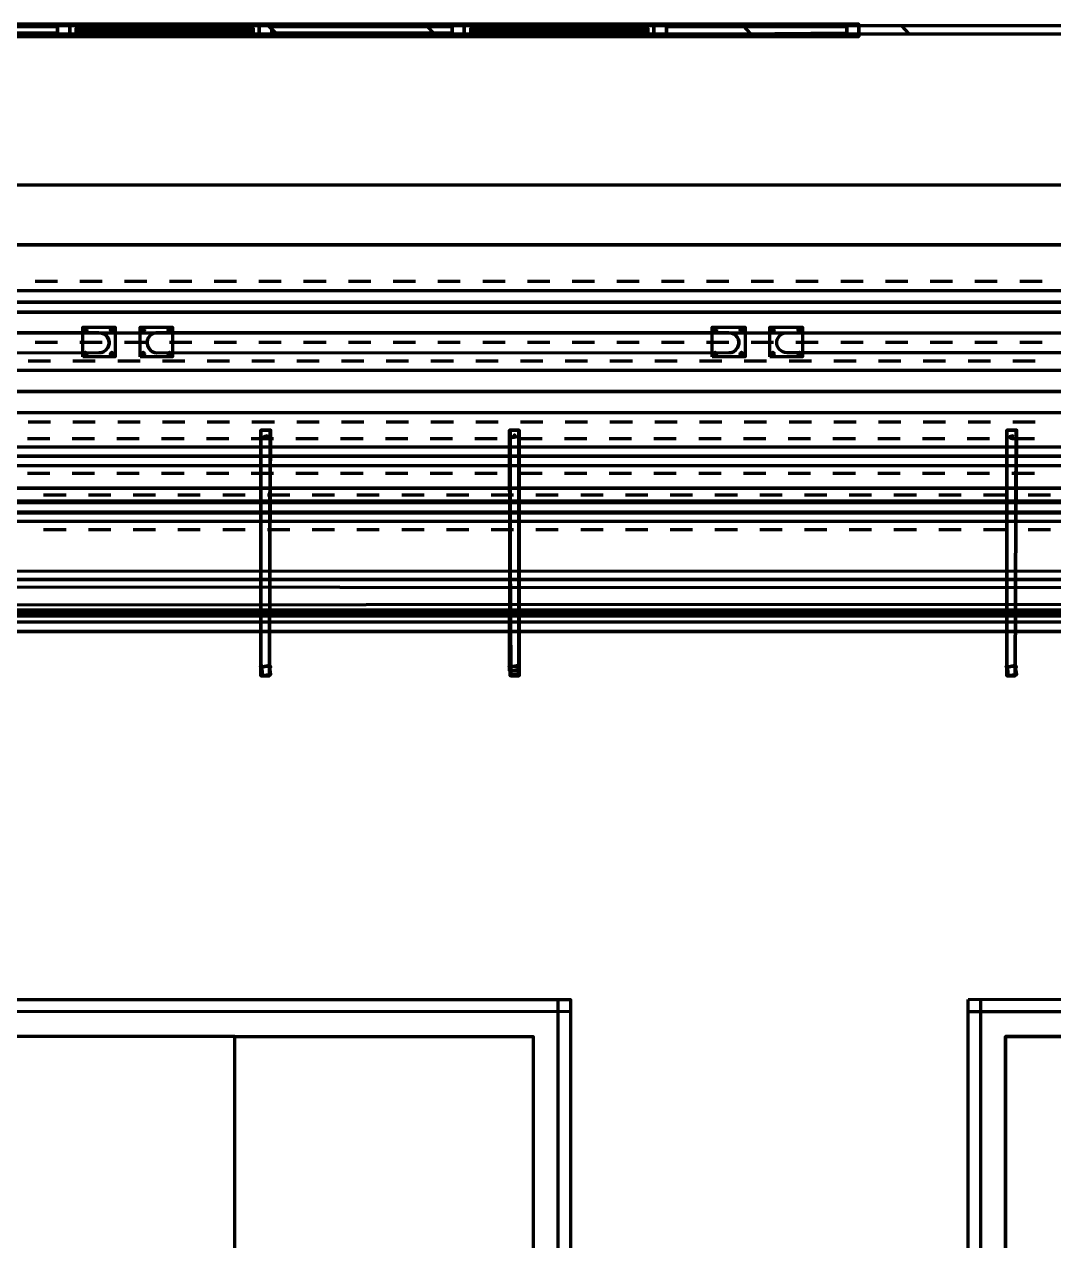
# Model space of a CAD drawing. Extents: x 0 to 1153, y 0 to 816.
# Drawn here: x 741 to 767.77, y 607.2 to 638.83 of the extents above; entities that cross this region are included whole.
import ezdxf

# ---------------------------------------------------------------- set-up
doc = ezdxf.new("R2010")
doc.units = 0
doc.header["$MEASUREMENT"] = 0
for name, color, linetype in [('Arch', 7, 'Continuous'), ('Electrical', 7, 'Continuous'), ('Hatch', 7, 'Continuous'), ('PIPE', 7, 'Continuous')]:
    doc.layers.add(name, color=color, linetype=linetype)

msp = doc.modelspace()

# ---------------------------------------------------------------- linework, layer by layer
at = {"layer": 'Arch', "color": 11, "linetype": 'Continuous', "lineweight": 211}
for p, q in [((743.437, 638.588), (743.246, 638.789)), ((747.554, 638.588), (747.353, 638.789)), ((751.671, 638.588), (751.47, 638.789)), ((755.788, 638.588), (755.587, 638.789)), ((759.894, 638.588), (759.703, 638.789)), ((764.011, 638.588), (763.82, 638.789)), ((917.988, 634.651), (110.871, 634.651)), ((754.877, 613.473), (754.877, 524.055)), ((765.873, 613.473), (765.873, 524.055)), ((765.545, 613.156), (798.534, 613.156))]:
    msp.add_line(p, q, dxfattribs=at)
for points in [[(870.49, 638.588), (870.49, 383.254), (870.68, 383.254), (870.68, 638.789), (870.49, 638.789), (916.982, 638.789), (870.49, 638.789), (870.49, 584.528), (916.982, 584.528), (870.49, 584.528), (870.49, 638.789), (681.905, 638.789), (681.905, 638.588)], [(736.843, 638.831), (762.709, 638.831), (736.843, 638.831), (736.843, 638.514), (762.709, 638.514), (762.709, 638.789), (736.843, 638.789), (736.843, 638.588), (762.709, 638.588), (762.709, 638.831), (762.709, 638.514), (736.843, 638.514)], [(737.171, 638.831), (737.171, 638.514), (762.392, 638.514), (762.392, 638.831)], [(747.437, 638.831), (747.109, 638.831), (747.109, 638.831), (747.109, 638.514), (747.437, 638.514), (747.437, 638.514), (747.437, 638.831), (747.437, 638.831), (747.437, 638.514), (747.109, 638.514), (747.109, 638.799), (742.177, 638.799), (742.177, 638.545), (742.177, 638.799), (747.109, 638.799), (747.109, 638.545), (742.177, 638.514), (742.177, 638.831), (742.177, 638.831), (741.86, 638.831), (741.86, 638.831), (741.86, 638.514), (742.177, 638.514), (742.177, 638.831), (741.86, 638.831), (741.86, 638.514), (742.177, 638.545), (747.109, 638.545), (747.109, 638.831), (747.437, 638.831), (747.437, 638.556), (747.437, 638.778), (752.126, 638.778), (752.126, 638.831), (752.126, 638.556), (752.126, 638.778), (752.126, 638.831), (752.126, 638.556), (747.437, 638.556), (747.437, 638.778), (747.437, 638.831), (747.437, 638.556), (752.126, 638.556), (752.126, 638.778), (747.437, 638.778), (747.437, 638.831), (747.437, 638.556), (747.437, 638.778), (752.126, 638.778), (752.126, 638.831), (752.126, 638.556), (752.126, 638.778), (752.126, 638.831), (752.126, 638.556), (747.437, 638.556), (747.437, 638.778), (747.437, 638.831), (747.437, 638.556), (752.126, 638.556), (752.126, 638.778), (747.437, 638.778), (747.437, 638.831), (747.437, 638.556), (747.437, 638.778), (752.126, 638.778), (752.126, 638.831), (752.126, 638.556), (752.126, 638.778), (752.126, 638.831), (752.126, 638.556), (747.437, 638.556), (747.437, 638.778), (747.437, 638.831), (747.437, 638.556), (752.126, 638.556), (752.126, 638.778), (747.437, 638.778), (747.437, 638.831), (747.437, 638.556), (747.437, 638.778), (752.126, 638.778), (752.126, 638.831), (752.126, 638.556), (752.126, 638.778), (752.126, 638.831), (752.126, 638.556), (747.437, 638.556), (747.437, 638.778), (747.437, 638.831), (747.437, 638.556), (752.126, 638.556), (752.126, 638.778), (747.437, 638.778), (747.437, 638.831), (747.437, 638.556), (747.437, 638.778), (752.126, 638.778), (752.126, 638.831), (752.126, 638.556), (752.126, 638.778), (752.126, 638.831), (752.126, 638.556), (747.437, 638.556), (747.437, 638.778), (747.437, 638.831), (747.437, 638.556), (752.126, 638.556), (752.126, 638.778), (747.437, 638.778), (747.437, 638.831), (747.437, 638.556), (747.437, 638.778), (752.126, 638.778), (752.126, 638.831), (752.126, 638.556), (752.126, 638.778), (752.126, 638.831), (752.126, 638.556), (747.437, 638.556), (747.437, 638.778), (747.437, 638.831), (747.437, 638.556), (752.126, 638.556), (752.126, 638.778), (747.437, 638.778), (747.437, 638.831), (747.437, 638.556), (747.437, 638.778), (752.126, 638.778), (752.126, 638.831), (752.126, 638.556), (752.126, 638.778), (752.126, 638.831), (752.126, 638.556), (747.437, 638.556), (747.437, 638.778), (747.437, 638.831), (747.437, 638.556), (752.126, 638.556), (752.126, 638.778), (747.437, 638.778), (747.437, 638.831), (747.437, 638.556), (747.437, 638.778), (752.126, 638.778), (752.126, 638.831), (752.126, 638.556), (752.126, 638.778), (752.126, 638.831), (752.126, 638.556), (747.437, 638.556), (747.437, 638.778), (747.437, 638.831), (747.437, 638.556), (752.126, 638.556), (752.126, 638.778), (747.437, 638.778), (747.437, 638.831), (747.437, 638.556), (747.437, 638.778), (752.126, 638.778), (752.126, 638.831), (752.126, 638.556), (752.126, 638.778), (752.126, 638.831), (752.126, 638.556), (747.437, 638.556), (747.437, 638.778), (747.437, 638.831), (747.437, 638.556), (752.126, 638.556), (752.126, 638.778), (747.437, 638.778), (747.437, 638.831), (747.437, 638.556), (747.437, 638.778), (752.126, 638.778), (752.126, 638.831), (752.126, 638.556), (752.126, 638.778), (752.126, 638.831), (752.126, 638.556), (747.437, 638.556), (747.437, 638.778), (747.437, 638.831), (747.437, 638.556), (752.126, 638.556), (752.126, 638.778), (747.437, 638.778), (747.437, 638.831), (747.437, 638.556), (747.437, 638.778), (752.126, 638.778), (752.126, 638.831), (752.126, 638.556), (752.126, 638.778), (752.126, 638.831), (752.126, 638.556), (747.437, 638.556), (747.437, 638.778), (747.437, 638.831), (747.437, 638.556), (752.126, 638.556), (752.126, 638.778), (747.437, 638.778), (747.437, 638.831), (747.437, 638.556), (747.437, 638.778), (752.126, 638.778), (752.126, 638.831), (752.126, 638.556), (752.126, 638.778), (752.126, 638.831), (752.126, 638.556), (747.437, 638.556), (747.437, 638.778), (747.437, 638.831), (747.437, 638.556), (752.126, 638.556), (752.126, 638.778), (747.437, 638.778), (747.437, 638.831), (747.437, 638.556), (747.437, 638.778), (752.126, 638.778), (752.126, 638.831), (752.126, 638.556), (752.126, 638.778), (752.126, 638.831), (752.126, 638.556), (747.437, 638.556), (747.437, 638.778), (747.437, 638.831), (747.437, 638.556), (752.126, 638.556), (752.126, 638.778), (747.437, 638.778), (747.437, 638.831), (747.437, 638.556), (747.437, 638.778), (752.126, 638.778), (752.126, 638.831), (752.126, 638.556), (752.126, 638.778), (752.126, 638.831), (752.126, 638.556), (747.437, 638.556), (747.437, 638.778), (747.437, 638.831), (747.437, 638.556), (752.126, 638.556), (752.126, 638.778), (747.437, 638.778), (747.437, 638.831), (747.437, 638.556), (747.437, 638.778), (752.126, 638.778), (752.126, 638.831), (752.126, 638.556), (752.126, 638.778), (752.126, 638.831), (752.126, 638.556), (747.437, 638.556), (747.437, 638.778), (747.437, 638.831), (747.437, 638.556), (752.126, 638.556), (752.126, 638.778), (747.437, 638.778), (747.437, 638.831), (747.437, 638.556), (747.437, 638.778), (752.126, 638.778), (752.126, 638.831), (752.126, 638.556), (752.126, 638.778), (752.126, 638.831), (752.126, 638.556), (747.437, 638.556), (747.437, 638.778), (747.437, 638.831), (747.437, 638.556), (752.126, 638.556), (752.126, 638.778), (747.437, 638.778), (747.437, 638.831), (747.437, 638.556), (747.437, 638.778), (752.126, 638.778), (752.126, 638.831), (752.126, 638.556), (752.126, 638.778), (752.126, 638.831), (752.126, 638.556), (747.437, 638.556), (747.437, 638.778), (747.437, 638.831), (747.437, 638.556), (752.126, 638.598), (747.437, 638.598), (752.126, 638.598), (747.437, 638.598), (752.126, 638.598), (747.437, 638.598), (752.126, 638.598), (747.437, 638.598), (752.126, 638.598), (747.437, 638.598), (752.126, 638.598), (747.437, 638.598), (752.126, 638.598), (747.437, 638.598), (752.126, 638.598), (747.437, 638.598), (752.126, 638.598), (747.437, 638.598), (752.126, 638.598), (747.437, 638.598), (752.126, 638.598), (747.437, 638.598), (752.126, 638.598), (747.437, 638.598), (752.126, 638.598), (747.437, 638.598), (752.126, 638.598), (747.437, 638.598), (752.126, 638.598), (747.437, 638.598), (752.126, 638.598), (747.437, 638.598), (752.126, 638.598), (747.437, 638.598), (752.126, 638.556), (752.126, 638.778), (747.437, 638.778), (747.437, 638.831), (752.126, 638.831), (747.437, 638.831), (752.126, 638.831), (747.437, 638.831), (752.126, 638.831), (747.437, 638.831), (752.126, 638.831), (747.437, 638.831), (752.126, 638.831), (747.437, 638.831), (752.126, 638.831), (747.437, 638.831), (752.126, 638.831), (747.437, 638.831), (752.126, 638.831), (747.437, 638.831), (752.126, 638.831), (747.437, 638.831), (752.126, 638.831), (747.437, 638.831), (752.126, 638.831), (747.437, 638.831), (752.126, 638.831), (747.437, 638.831), (752.126, 638.831), (747.437, 638.831), (752.126, 638.831), (747.437, 638.831), (752.126, 638.831), (747.437, 638.831), (752.126, 638.831), (747.437, 638.831), (752.126, 638.831)], [(746.95, 638.715), (742.347, 638.715), (742.347, 638.63), (746.95, 638.63), (746.95, 638.715), (742.347, 638.715), (742.347, 638.63), (746.95, 638.63), (746.95, 638.63), (746.95, 638.715), (746.95, 638.715), (746.95, 638.63), (742.347, 638.63), (742.347, 638.715), (746.95, 638.715), (746.95, 638.63), (742.347, 638.63), (742.347, 638.715)], [(746.855, 638.799), (742.442, 638.799), (742.442, 638.715), (746.855, 638.715), (746.855, 638.799), (746.855, 638.715), (742.442, 638.715), (742.442, 638.799)], [(752.443, 638.545), (757.375, 638.545), (757.375, 638.799), (757.375, 638.545), (752.443, 638.545), (752.443, 638.799), (757.375, 638.799), (752.443, 638.831), (752.126, 638.831), (752.126, 638.831), (752.126, 638.514), (752.443, 638.514), (752.443, 638.831), (752.443, 638.831), (752.443, 638.514), (752.126, 638.514), (752.126, 638.831), (752.443, 638.799)], [(757.216, 638.715), (752.613, 638.715), (757.216, 638.715), (757.216, 638.63), (752.613, 638.63), (752.613, 638.715), (752.613, 638.63), (757.216, 638.63), (757.216, 638.715), (757.216, 638.715), (752.613, 638.715), (757.216, 638.715), (757.216, 638.63), (752.613, 638.63), (752.613, 638.63), (752.613, 638.715), (752.613, 638.63), (757.216, 638.63)], [(757.121, 638.799), (752.708, 638.799), (757.121, 638.799), (757.121, 638.715), (752.708, 638.715), (752.708, 638.799), (752.708, 638.715), (757.121, 638.715)], [(742.442, 638.545), (746.855, 638.545), (742.442, 638.545), (742.442, 638.63), (746.855, 638.63), (746.855, 638.545), (746.855, 638.63), (742.442, 638.63)], [(757.121, 638.63), (752.708, 638.63), (757.121, 638.63), (757.121, 638.545), (752.708, 638.545), (752.708, 638.63), (752.708, 638.545), (757.121, 638.545)], [(915.596, 631.603), (915.829, 631.603), (915.829, 633.095), (915.596, 633.095), (915.596, 631.603), (915.596, 633.095), (681.905, 633.095), (681.905, 631.603), (681.905, 633.095), (915.829, 633.095), (915.829, 631.603), (681.905, 631.603)], [(742.516, 630.185), (742.516, 630.957), (743.363, 630.957), (743.363, 630.185)], [(744.008, 630.185), (744.008, 630.957), (744.855, 630.957), (744.855, 630.185)], [(758.888, 630.185), (758.888, 630.957), (759.746, 630.957), (759.746, 630.185)], [(760.391, 630.185), (760.391, 630.957), (761.238, 630.957), (761.238, 630.185)], [(699.008, 613.473), (755.205, 613.473), (755.205, 523.737), (699.008, 523.737)], [(765.545, 613.473), (798.534, 613.484), (798.534, 523.737), (765.545, 523.737)], [(774.277, 604.753), (766.519, 604.753), (766.519, 612.51), (774.277, 612.51), (774.277, 604.753), (774.277, 612.51), (766.519, 612.51), (766.519, 604.753)]]:
    msp.add_lwpolyline(points, close=True, dxfattribs=at)
for points in [[(737.171, 638.778), (741.86, 638.778), (741.86, 638.831), (741.86, 638.556), (741.86, 638.778), (741.86, 638.831), (741.86, 638.556), (741.86, 638.778), (737.171, 638.778)], [(737.171, 638.778), (741.86, 638.778), (741.86, 638.831), (741.86, 638.556), (741.86, 638.778), (741.86, 638.831), (741.86, 638.556), (741.86, 638.778), (737.171, 638.778)], [(737.171, 638.778), (741.86, 638.778), (741.86, 638.831), (741.86, 638.556), (741.86, 638.778), (741.86, 638.831), (741.86, 638.556), (741.86, 638.778), (737.171, 638.778)], [(737.171, 638.778), (741.86, 638.778), (741.86, 638.831), (741.86, 638.556), (741.86, 638.778), (741.86, 638.831), (741.86, 638.556), (741.86, 638.778), (737.171, 638.778)], [(737.171, 638.778), (741.86, 638.778), (741.86, 638.831), (741.86, 638.556), (741.86, 638.778), (741.86, 638.831), (741.86, 638.556), (741.86, 638.778), (737.171, 638.778)], [(737.171, 638.778), (741.86, 638.778), (741.86, 638.831), (741.86, 638.556), (741.86, 638.778), (741.86, 638.831), (741.86, 638.556), (741.86, 638.778), (737.171, 638.778)], [(737.171, 638.778), (741.86, 638.778), (741.86, 638.831), (741.86, 638.556), (741.86, 638.778), (741.86, 638.831), (741.86, 638.556), (741.86, 638.778), (737.171, 638.778)], [(737.171, 638.778), (741.86, 638.778), (741.86, 638.831), (741.86, 638.556), (741.86, 638.778), (741.86, 638.831), (741.86, 638.556), (741.86, 638.778), (737.171, 638.778)], [(737.171, 638.778), (741.86, 638.778), (741.86, 638.831), (741.86, 638.556), (741.86, 638.778), (741.86, 638.831), (741.86, 638.556), (741.86, 638.778), (737.171, 638.778)], [(737.171, 638.778), (741.86, 638.778), (741.86, 638.831), (741.86, 638.556), (741.86, 638.778), (741.86, 638.831), (741.86, 638.556), (741.86, 638.778), (737.171, 638.778)], [(737.171, 638.778), (741.86, 638.778), (741.86, 638.831), (741.86, 638.556), (741.86, 638.778), (741.86, 638.831), (741.86, 638.556), (741.86, 638.778), (737.171, 638.778)], [(737.171, 638.778), (741.86, 638.778), (741.86, 638.831), (741.86, 638.556), (741.86, 638.778), (741.86, 638.831), (741.86, 638.556), (741.86, 638.778), (737.171, 638.778)], [(737.171, 638.778), (741.86, 638.778), (741.86, 638.831), (741.86, 638.556), (741.86, 638.778), (741.86, 638.831), (741.86, 638.556), (741.86, 638.778), (737.171, 638.778)], [(737.171, 638.778), (741.86, 638.778), (741.86, 638.831), (741.86, 638.556), (741.86, 638.778), (741.86, 638.831), (741.86, 638.556), (741.86, 638.778), (737.171, 638.778)], [(737.171, 638.778), (741.86, 638.778), (741.86, 638.831), (741.86, 638.556), (741.86, 638.778), (741.86, 638.831), (741.86, 638.556), (741.86, 638.778), (737.171, 638.778)], [(737.171, 638.778), (741.86, 638.778), (741.86, 638.831), (741.86, 638.556), (741.86, 638.778), (741.86, 638.831), (741.86, 638.556), (741.86, 638.778), (737.171, 638.778)], [(737.171, 638.778), (741.86, 638.778), (741.86, 638.831), (741.86, 638.556), (741.86, 638.778), (741.86, 638.831), (741.86, 638.556), (741.86, 638.778), (737.171, 638.778)], [(737.171, 638.831), (741.86, 638.831), (737.171, 638.831), (741.86, 638.831), (737.171, 638.831), (741.86, 638.831), (737.171, 638.831), (741.86, 638.831), (737.171, 638.831), (741.86, 638.831), (737.171, 638.831), (741.86, 638.831), (737.171, 638.831), (741.86, 638.831), (737.171, 638.831), (741.86, 638.831), (737.171, 638.831), (741.86, 638.831), (737.171, 638.831), (741.86, 638.831), (737.171, 638.831), (741.86, 638.831), (737.171, 638.831), (741.86, 638.831), (737.171, 638.831), (741.86, 638.831), (737.171, 638.831), (741.86, 638.831), (737.171, 638.831), (741.86, 638.831), (737.171, 638.831), (741.86, 638.831), (737.171, 638.831), (741.86, 638.831), (737.171, 638.831)], [(737.171, 638.556), (741.86, 638.598), (737.171, 638.556), (741.86, 638.598), (737.171, 638.556), (741.86, 638.598), (737.171, 638.556), (741.86, 638.598), (737.171, 638.556), (741.86, 638.598), (737.171, 638.556), (741.86, 638.598), (737.171, 638.556), (741.86, 638.598), (737.171, 638.556), (741.86, 638.598), (737.171, 638.556), (741.86, 638.598), (737.171, 638.556), (741.86, 638.598), (737.171, 638.556), (741.86, 638.598), (737.171, 638.556), (741.86, 638.598), (737.171, 638.556), (741.86, 638.598), (737.171, 638.556), (741.86, 638.598), (737.171, 638.556), (741.86, 638.598), (737.171, 638.556), (741.86, 638.598), (737.171, 638.556), (741.86, 638.598), (737.171, 638.556), (741.86, 638.598), (737.171, 638.556), (741.86, 638.598), (737.171, 638.556), (741.86, 638.598), (737.171, 638.556), (741.86, 638.598), (737.171, 638.556), (741.86, 638.598), (737.171, 638.556), (741.86, 638.598), (737.171, 638.556), (741.86, 638.598), (737.171, 638.556), (741.86, 638.598), (737.171, 638.556), (741.86, 638.598), (737.171, 638.556), (741.86, 638.598), (737.171, 638.556), (741.86, 638.598), (737.171, 638.556), (741.86, 638.598), (737.171, 638.556), (741.86, 638.598), (737.171, 638.556), (741.86, 638.598), (737.171, 638.556), (741.86, 638.598), (737.171, 638.556), (741.86, 638.598), (737.171, 638.598), (741.86, 638.556), (737.171, 638.514), (762.392, 638.556), (762.392, 638.831), (762.392, 638.778), (757.703, 638.778), (757.703, 638.831), (757.703, 638.556), (757.703, 638.778), (757.703, 638.831), (757.703, 638.556), (757.703, 638.778), (762.392, 638.778), (762.392, 638.556), (762.392, 638.831), (762.392, 638.778), (762.392, 638.556), (762.392, 638.831), (762.392, 638.778), (757.703, 638.778), (757.703, 638.831), (757.703, 638.556), (757.703, 638.778), (757.703, 638.831), (757.703, 638.556), (757.703, 638.778), (762.392, 638.778), (762.392, 638.556), (762.392, 638.831), (762.392, 638.778), (762.392, 638.556), (762.392, 638.831), (762.392, 638.778), (757.703, 638.778), (757.703, 638.831), (757.703, 638.556), (757.703, 638.778), (757.703, 638.831), (757.703, 638.556), (757.703, 638.778), (762.392, 638.778), (762.392, 638.556), (762.392, 638.831), (762.392, 638.778), (762.392, 638.556), (762.392, 638.831), (762.392, 638.778), (757.703, 638.778), (757.703, 638.831), (757.703, 638.556), (757.703, 638.778), (757.703, 638.831), (757.703, 638.556), (757.703, 638.778), (762.392, 638.778), (762.392, 638.556), (762.392, 638.831), (762.392, 638.778), (762.392, 638.556), (762.392, 638.831), (762.392, 638.778), (757.703, 638.778), (757.703, 638.831), (757.703, 638.556), (757.703, 638.778), (757.703, 638.831), (757.703, 638.556), (757.703, 638.778), (762.392, 638.778), (762.392, 638.556), (762.392, 638.831), (762.392, 638.778), (762.392, 638.556), (762.392, 638.831), (762.392, 638.778), (757.703, 638.778), (757.703, 638.831), (757.703, 638.556), (757.703, 638.778), (757.703, 638.831), (757.703, 638.556), (757.703, 638.778), (762.392, 638.778), (762.392, 638.556), (762.392, 638.831), (762.392, 638.778), (762.392, 638.556), (762.392, 638.831), (762.392, 638.778), (757.703, 638.778), (757.703, 638.831), (757.703, 638.556), (757.703, 638.778), (757.703, 638.831), (757.703, 638.556), (757.703, 638.778), (762.392, 638.778), (762.392, 638.556), (762.392, 638.831), (762.392, 638.778), (762.392, 638.556), (762.392, 638.831), (762.392, 638.778), (757.703, 638.778), (757.703, 638.831), (757.703, 638.556), (757.703, 638.778), (757.703, 638.831), (757.703, 638.556), (757.703, 638.778), (762.392, 638.778), (762.392, 638.556), (762.392, 638.831), (762.392, 638.778), (762.392, 638.556), (762.392, 638.831), (762.392, 638.778), (757.703, 638.778), (757.703, 638.831), (757.703, 638.556), (757.703, 638.778), (757.703, 638.831), (757.703, 638.556), (757.703, 638.778), (762.392, 638.778), (762.392, 638.556), (762.392, 638.831), (762.392, 638.778), (762.392, 638.556), (762.392, 638.831), (762.392, 638.778), (757.703, 638.778), (757.703, 638.831), (757.703, 638.556), (757.703, 638.778), (757.703, 638.831), (757.703, 638.556), (757.703, 638.778), (762.392, 638.778), (762.392, 638.556), (762.392, 638.831), (762.392, 638.778), (762.392, 638.556), (762.392, 638.831), (762.392, 638.778), (757.703, 638.778), (757.703, 638.831), (757.703, 638.556), (757.703, 638.778), (757.703, 638.831), (757.703, 638.556), (757.703, 638.778), (762.392, 638.778), (762.392, 638.556), (762.392, 638.831), (762.392, 638.778), (762.392, 638.556), (762.392, 638.831), (762.392, 638.778), (757.703, 638.778), (757.703, 638.831), (757.703, 638.556), (757.703, 638.778), (757.703, 638.831), (757.703, 638.556), (757.703, 638.778), (762.392, 638.778), (762.392, 638.556), (762.392, 638.831), (762.392, 638.778), (762.392, 638.556), (762.392, 638.831), (762.392, 638.778), (757.703, 638.778), (757.703, 638.831), (757.703, 638.556), (757.703, 638.778), (757.703, 638.831), (757.703, 638.556), (757.703, 638.778), (762.392, 638.778), (762.392, 638.556), (762.392, 638.831), (762.392, 638.778), (762.392, 638.556), (762.392, 638.831), (762.392, 638.778), (757.703, 638.778), (757.703, 638.831), (757.703, 638.556), (757.703, 638.778), (757.703, 638.831), (757.703, 638.556), (757.703, 638.778), (762.392, 638.778), (762.392, 638.556), (762.392, 638.831), (762.392, 638.778), (762.392, 638.556), (762.392, 638.831), (762.392, 638.778), (757.703, 638.778), (757.703, 638.831), (757.703, 638.556), (757.703, 638.778), (757.703, 638.831), (757.703, 638.556), (757.703, 638.778), (762.392, 638.778), (762.392, 638.556), (762.392, 638.831), (762.392, 638.778), (762.392, 638.556), (762.392, 638.831), (762.392, 638.778), (757.703, 638.778), (757.703, 638.831), (757.703, 638.556), (757.703, 638.778), (757.703, 638.831), (757.703, 638.556), (757.703, 638.778), (762.392, 638.778), (762.392, 638.556), (762.392, 638.831), (762.392, 638.778), (762.392, 638.556), (762.392, 638.831), (762.392, 638.778), (762.392, 638.556), (762.392, 638.831), (762.392, 638.556), (762.392, 638.778), (757.703, 638.778), (757.703, 638.831), (757.703, 638.556), (762.392, 638.598), (757.703, 638.556), (762.392, 638.598), (757.703, 638.556), (762.392, 638.598), (757.703, 638.556), (762.392, 638.598), (757.703, 638.556), (762.392, 638.598), (757.703, 638.556), (762.392, 638.598), (757.703, 638.556), (762.392, 638.598), (757.703, 638.556), (762.392, 638.598), (757.703, 638.556), (762.392, 638.598), (757.703, 638.556), (762.392, 638.598), (757.703, 638.556), (762.392, 638.598), (757.703, 638.556), (762.392, 638.598), (757.703, 638.556), (762.392, 638.598), (757.703, 638.556), (762.392, 638.598), (757.703, 638.556), (762.392, 638.598), (757.703, 638.556), (762.392, 638.598), (757.703, 638.556), (762.392, 638.598), (757.703, 638.556), (762.392, 638.598), (757.703, 638.556), (762.392, 638.598), (757.703, 638.556), (762.392, 638.598), (757.703, 638.556), (762.392, 638.598), (757.703, 638.556), (762.392, 638.598), (757.703, 638.556), (762.392, 638.598), (757.703, 638.556), (762.392, 638.598), (757.703, 638.556), (762.392, 638.598), (757.703, 638.556), (762.392, 638.598), (757.703, 638.556), (762.392, 638.598), (757.703, 638.556), (762.392, 638.598), (757.703, 638.556), (762.392, 638.598), (757.703, 638.556), (762.392, 638.598), (757.703, 638.556), (762.392, 638.598), (757.703, 638.556), (762.392, 638.598), (757.703, 638.556), (762.392, 638.598), (757.703, 638.556), (762.392, 638.598), (757.703, 638.556), (757.703, 638.778), (757.703, 638.831), (762.392, 638.831), (757.703, 638.831), (762.392, 638.831), (757.703, 638.831), (762.392, 638.831), (757.703, 638.831), (762.392, 638.831), (757.703, 638.831), (762.392, 638.831), (757.703, 638.831), (762.392, 638.831), (757.703, 638.831), (762.392, 638.831), (757.703, 638.831), (762.392, 638.831), (757.703, 638.831), (762.392, 638.831), (757.703, 638.831), (762.392, 638.831), (757.703, 638.831), (762.392, 638.831), (757.703, 638.831), (762.392, 638.831), (757.703, 638.831), (762.392, 638.831), (757.703, 638.831), (762.392, 638.831), (757.703, 638.831), (762.392, 638.831), (757.703, 638.831), (762.392, 638.831), (757.703, 638.831), (762.392, 638.831), (757.703, 638.831), (757.375, 638.831), (757.375, 638.831), (757.375, 638.514), (757.703, 638.514), (757.703, 638.514), (757.703, 638.831), (757.703, 638.831), (757.703, 638.514), (757.375, 638.514), (757.375, 638.831), (757.703, 638.831), (757.703, 638.556), (757.703, 638.778), (762.392, 638.778), (762.392, 638.831), (737.171, 638.831)], [(742.936, 630.809), (743.006, 630.802), (743.057, 630.783), (743.115, 630.746), (743.16, 630.694), (743.191, 630.631), (743.203, 630.577), (743.203, 630.522), (743.167, 630.418), (743.167, 630.418), (743.167, 630.418), (743.203, 630.522), (743.203, 630.577), (743.191, 630.631), (743.16, 630.694), (743.115, 630.746), (743.057, 630.783), (743.006, 630.802), (742.936, 630.809), (728.045, 630.808)], [(775.727, 630.29), (760.839, 630.291), (760.783, 630.295), (760.73, 630.311), (760.682, 630.337), (760.641, 630.373), (760.607, 630.418), (760.584, 630.469), (760.573, 630.522), (760.573, 630.577), (760.584, 630.631), (760.607, 630.682), (760.641, 630.726), (760.682, 630.762), (760.73, 630.789), (760.783, 630.805), (775.758, 630.805)], [(755.205, 613.156), (699.336, 613.145), (699.336, 523.737)], [(746.474, 604.753), (746.474, 612.51), (738.706, 612.51), (738.706, 604.753)], [(746.474, 604.753), (746.474, 612.51), (754.232, 612.51), (754.232, 604.753)]]:
    msp.add_lwpolyline(points, dxfattribs=at)
for points in [[(759.319, 630.809), (759.389, 630.802), (759.44, 630.783), (759.498, 630.746), (759.543, 630.694), (759.574, 630.631), (759.586, 630.577), (759.586, 630.522), (759.55, 630.418), (759.55, 630.418), (759.55, 630.418), (759.586, 630.522), (759.586, 630.577), (759.574, 630.631), (759.543, 630.694), (759.498, 630.746), (759.44, 630.783), (759.389, 630.802), (759.319, 630.809), (744.428, 630.808), (744.373, 630.798), (744.323, 630.777), (744.267, 630.736), (744.224, 630.682), (744.201, 630.631), (744.19, 630.577), (744.19, 630.522), (744.201, 630.469), (744.232, 630.406), (744.278, 630.354), (744.335, 630.316), (744.386, 630.298), (744.442, 630.29), (759.32, 630.292, 0.273494), (759.55, 630.418)], [(728.059, 630.29), (742.937, 630.292, 0.273594), (743.167, 630.418)]]:
    msp.add_lwpolyline(points, format="xyb", dxfattribs=at)
for centre, radius in [((742.585, 630.888), 0.0371), ((743.273, 630.888), 0.037), ((744.088, 630.888), 0.0371), ((744.776, 630.888), 0.037), ((758.968, 630.888), 0.037), ((759.656, 630.888), 0.037), ((760.471, 630.888), 0.037), ((761.159, 630.888), 0.037), ((742.585, 630.264), 0.0371), ((743.273, 630.264), 0.037), ((744.088, 630.264), 0.0371), ((744.776, 630.264), 0.037), ((758.968, 630.264), 0.037), ((759.656, 630.264), 0.037), ((760.471, 630.264), 0.037), ((761.159, 630.264), 0.037)]:
    msp.add_circle(centre, radius, dxfattribs=at)
msp.add_arc((744.448, 630.55), 0.259, 91.3037, 271.8213, dxfattribs=at)
for p in [(741.86, 638.831), (742.177, 638.831), (742.347, 638.715), (746.95, 638.715), (747.109, 638.831), (747.437, 638.831), (752.126, 638.831), (752.443, 638.831), (752.613, 638.715), (757.216, 638.715), (757.375, 638.831), (757.703, 638.831), (741.86, 638.514), (746.95, 638.63), (747.437, 638.514), (752.126, 638.514), (752.613, 638.63), (757.703, 638.514)]:
    msp.add_point(p, dxfattribs=at)
at = {"layer": 'Electrical', "color": 5, "linetype": 'Continuous', "lineweight": 211}
msp.add_line((725.572, 626.438), (823.32, 626.438), dxfattribs=at)
for points in [[(823.32, 626.131), (725.572, 626.131), (823.32, 626.121), (823.32, 626.766), (823.32, 626.131), (823.32, 626.766), (823.32, 626.121), (725.572, 626.121), (725.572, 626.766), (725.572, 626.131), (725.572, 626.766), (725.572, 626.121)], [(725.572, 626.766), (823.32, 626.766), (725.572, 626.766), (823.32, 626.766)]]:
    msp.add_lwpolyline(points, close=True, dxfattribs=at)
at = {"layer": 'Hatch', "color": 3, "linetype": 'Continuous', "lineweight": 211}
msp.add_line((753.639, 628.28), (753.65, 628.28), dxfattribs=at)
for points in [[(747.374, 621.887), (747.152, 621.887), (747.374, 621.887), (747.152, 621.887), (747.374, 621.887), (747.395, 628.28), (747.374, 621.887), (747.406, 628.28), (747.152, 628.28), (747.152, 621.887), (747.152, 628.28), (747.152, 621.887)], [(747.374, 628.28), (747.152, 628.28), (747.406, 628.28), (747.152, 628.28)], [(766.773, 621.887), (766.551, 621.887), (766.773, 621.887), (766.551, 621.887), (766.773, 621.887), (766.794, 628.28), (766.773, 621.887), (766.815, 628.28), (766.551, 628.28), (766.551, 621.887), (766.551, 628.28), (766.551, 621.887)], [(766.773, 628.28), (766.551, 628.28), (766.815, 628.28), (766.551, 628.28)], [(747.226, 628.105), (747.316, 628.127), (747.226, 628.105), (747.269, 628.057), (747.316, 628.127), (747.226, 628.105), (747.316, 628.127), (747.316, 628.127)], [(753.787, 628.105), (753.694, 628.09), (753.787, 628.105), (753.744, 628.152), (753.694, 628.09), (753.787, 628.105), (753.694, 628.09), (753.694, 628.09)], [(766.625, 628.105), (766.715, 628.127), (766.625, 628.105), (766.669, 628.057), (766.715, 628.127), (766.625, 628.105), (766.715, 628.127), (766.715, 628.127)], [(753.851, 621.924), (753.632, 621.914), (753.851, 621.924), (753.632, 621.914), (753.851, 621.924), (753.632, 621.914), (753.65, 622.131), (753.861, 622.109), (753.851, 621.924), (753.84, 622.152), (753.618, 622.109), (753.632, 621.914), (753.632, 621.914)], [(753.65, 622.014), (753.872, 622.014), (753.618, 622.014), (753.872, 622.014)]]:
    msp.add_lwpolyline(points, dxfattribs=at)
for points in [[(753.861, 628.28), (753.65, 628.28), (753.872, 628.28), (753.65, 628.28), (753.618, 628.28), (753.861, 628.28), (753.65, 628.28), (753.872, 628.28), (753.618, 628.28), (753.861, 628.28), (753.861, 622.014), (753.872, 628.28), (753.872, 622.014), (753.639, 622.014), (753.639, 628.28), (753.618, 622.014), (753.639, 628.28), (753.639, 621.887), (753.618, 628.28), (753.65, 621.887), (753.861, 621.887), (753.861, 628.28), (753.872, 621.887)], [(747.162, 622.115), (747.174, 622.13), (747.177, 622.131), (747.141, 622.115), (747.148, 622.137), (747.169, 622.151), (747.175, 622.152), (747.183, 621.908), (747.395, 621.919), (747.374, 622.131), (747.152, 622.109), (747.183, 621.887), (747.406, 621.919), (747.374, 622.152)], [(747.368, 622.131), (747.384, 622.12), (747.384, 622.116), (747.368, 622.152), (747.39, 622.145), (747.406, 622.115)], [(753.629, 622.115), (753.639, 622.13), (753.643, 622.131), (753.607, 622.115), (753.615, 622.137), (753.644, 622.152)], [(753.835, 622.131), (753.85, 622.119), (753.851, 622.116), (753.835, 622.152), (753.857, 622.145), (753.872, 622.115)], [(766.561, 622.115), (766.573, 622.13), (766.576, 622.131), (766.54, 622.115), (766.547, 622.137), (766.568, 622.151), (766.574, 622.152), (766.583, 621.908), (766.794, 621.919), (766.773, 622.131), (766.551, 622.109), (766.583, 621.887), (766.815, 621.919), (766.773, 622.152)], [(766.768, 622.131), (766.783, 622.12), (766.784, 622.116), (766.768, 622.152), (766.79, 622.145), (766.805, 622.115)]]:
    msp.add_lwpolyline(points, close=True, dxfattribs=at)
at = {"layer": 'Hatch', "color": 5, "linetype": 'Continuous', "lineweight": 211}
for points in [[(823.32, 623.528), (724.133, 623.528), (724.133, 623.041), (724.133, 623.517), (724.133, 623.041), (724.133, 623.528), (723.551, 623.517), (722.059, 623.517), (721.635, 623.528), (721.053, 623.517), (721.635, 623.528), (724.133, 623.528), (823.352, 623.528)], [(823.32, 623.517), (724.133, 623.517), (823.32, 623.528)], [(833.342, 623.284), (823.32, 623.284), (724.133, 623.284)], [(823.32, 623.041), (724.133, 623.041), (823.32, 623.041), (724.133, 623.041), (823.32, 623.041)]]:
    msp.add_lwpolyline(points, dxfattribs=at)
at = {"layer": 'PIPE', "color": 4, "linetype": 'Continuous', "lineweight": 211}
for p, q in [((741.86, 632.143), (741.278, 632.143)), ((743.024, 632.143), (742.442, 632.143)), ((744.188, 632.143), (743.606, 632.143)), ((745.352, 632.143), (744.77, 632.143)), ((746.517, 632.143), (745.934, 632.143)), ((747.681, 632.143), (747.099, 632.143)), ((748.845, 632.143), (748.263, 632.143)), ((750.009, 632.143), (749.427, 632.143)), ((751.173, 632.143), (750.591, 632.143)), ((752.337, 632.143), (751.755, 632.143)), ((753.502, 632.143), (752.92, 632.143)), ((754.666, 632.143), (754.084, 632.143)), ((755.83, 632.143), (755.248, 632.143)), ((756.994, 632.143), (756.412, 632.143)), ((758.158, 632.143), (757.576, 632.143)), ((759.322, 632.143), (758.74, 632.143)), ((760.487, 632.143), (759.905, 632.143)), ((761.651, 632.143), (761.069, 632.143)), ((762.815, 632.143), (762.233, 632.143)), ((763.979, 632.143), (763.397, 632.143)), ((765.143, 632.143), (764.561, 632.143)), ((766.307, 632.143), (765.725, 632.143)), ((767.472, 632.143), (766.889, 632.143)), ((741.278, 630.566), (741.86, 630.566)), ((742.442, 630.566), (743.024, 630.566)), ((743.606, 630.566), (744.188, 630.566)), ((744.77, 630.566), (745.352, 630.566)), ((745.934, 630.566), (746.517, 630.566)), ((747.099, 630.566), (747.681, 630.566)), ((748.263, 630.566), (748.845, 630.566)), ((749.427, 630.566), (750.009, 630.566)), ((750.591, 630.566), (751.173, 630.566)), ((751.755, 630.566), (752.337, 630.566)), ((752.92, 630.566), (753.502, 630.566)), ((754.084, 630.566), (754.666, 630.566)), ((755.248, 630.566), (755.83, 630.566)), ((756.412, 630.566), (756.994, 630.566)), ((757.576, 630.566), (758.158, 630.566)), ((758.74, 630.566), (759.322, 630.566)), ((759.905, 630.566), (760.487, 630.566)), ((761.069, 630.566), (761.651, 630.566)), ((762.233, 630.566), (762.815, 630.566)), ((763.397, 630.566), (763.979, 630.566)), ((764.561, 630.566), (765.143, 630.566)), ((765.725, 630.566), (766.307, 630.566)), ((766.889, 630.566), (767.472, 630.566))]:
    msp.add_line(p, q, dxfattribs=at)
at = {"layer": 'PIPE', "color": 220, "linetype": 'Continuous', "lineweight": 211}
for p, q in [((741.68, 630.068), (741.098, 630.068)), ((742.844, 630.068), (742.262, 630.068)), ((744.008, 630.068), (743.426, 630.068)), ((745.173, 630.068), (744.59, 630.068)), ((746.337, 630.068), (745.755, 630.068)), ((747.501, 630.068), (746.919, 630.068)), ((748.665, 630.068), (748.083, 630.068)), ((749.829, 630.068), (749.247, 630.068)), ((750.993, 630.068), (750.411, 630.068)), ((752.157, 630.068), (751.575, 630.068)), ((753.322, 630.068), (752.74, 630.068)), ((754.486, 630.068), (753.904, 630.068)), ((755.65, 630.068), (755.068, 630.068)), ((756.814, 630.068), (756.232, 630.068)), ((757.978, 630.068), (757.396, 630.068)), ((759.142, 630.068), (758.56, 630.068)), ((760.307, 630.068), (759.725, 630.068)), ((761.471, 630.068), (760.889, 630.068)), ((762.635, 630.068), (762.053, 630.068)), ((763.799, 630.068), (763.217, 630.068)), ((764.963, 630.068), (764.381, 630.068)), ((766.127, 630.068), (765.545, 630.068)), ((767.292, 630.068), (766.71, 630.068)), ((741.098, 628.491), (741.68, 628.491)), ((742.262, 628.491), (742.844, 628.491)), ((743.426, 628.491), (744.008, 628.491)), ((744.59, 628.491), (745.173, 628.491)), ((745.755, 628.491), (746.337, 628.491)), ((746.919, 628.491), (747.501, 628.491)), ((748.083, 628.491), (748.665, 628.491)), ((749.247, 628.491), (749.829, 628.491)), ((750.411, 628.491), (750.993, 628.491)), ((751.575, 628.491), (752.157, 628.491)), ((752.74, 628.491), (753.322, 628.491)), ((753.904, 628.491), (754.486, 628.491)), ((755.068, 628.491), (755.65, 628.491)), ((756.232, 628.491), (756.814, 628.491)), ((757.396, 628.491), (757.978, 628.491)), ((758.56, 628.491), (759.142, 628.491)), ((759.725, 628.491), (760.307, 628.491)), ((760.889, 628.491), (761.471, 628.491)), ((762.053, 628.491), (762.635, 628.491)), ((763.217, 628.491), (763.799, 628.491)), ((764.381, 628.491), (764.963, 628.491)), ((765.545, 628.491), (766.127, 628.491)), ((766.71, 628.491), (767.292, 628.491))]:
    msp.add_line(p, q, dxfattribs=at)
at = {"layer": 'PIPE', "color": 152, "linetype": 'Continuous', "lineweight": 211}
for p, q in [((741.659, 628.047), (741.077, 628.047)), ((742.823, 628.047), (742.241, 628.047)), ((743.987, 628.047), (743.405, 628.047)), ((745.151, 628.047), (744.569, 628.047)), ((746.316, 628.047), (745.733, 628.047)), ((747.48, 628.047), (746.898, 628.047)), ((748.644, 628.047), (748.062, 628.047)), ((749.808, 628.047), (749.226, 628.047)), ((750.972, 628.047), (750.39, 628.047)), ((752.136, 628.047), (751.554, 628.047)), ((753.3, 628.047), (752.718, 628.047)), ((754.465, 628.047), (753.883, 628.047)), ((755.629, 628.047), (755.047, 628.047)), ((756.793, 628.047), (756.211, 628.047)), ((757.957, 628.047), (757.375, 628.047)), ((759.121, 628.047), (758.539, 628.047)), ((760.285, 628.047), (759.703, 628.047)), ((761.45, 628.047), (760.868, 628.047)), ((762.614, 628.047), (762.032, 628.047)), ((763.778, 628.047), (763.196, 628.047)), ((764.942, 628.047), (764.36, 628.047)), ((766.106, 628.047), (765.524, 628.047)), ((767.27, 628.047), (766.688, 628.047)), ((741.077, 627.158), (741.659, 627.158)), ((742.241, 627.158), (742.823, 627.158)), ((743.405, 627.158), (743.987, 627.158)), ((744.569, 627.158), (745.151, 627.158)), ((745.733, 627.158), (746.316, 627.158)), ((746.898, 627.158), (747.48, 627.158)), ((748.062, 627.158), (748.644, 627.158)), ((749.226, 627.158), (749.808, 627.158)), ((750.39, 627.158), (750.972, 627.158)), ((751.554, 627.158), (752.136, 627.158)), ((752.718, 627.158), (753.3, 627.158)), ((753.883, 627.158), (754.465, 627.158)), ((755.047, 627.158), (755.629, 627.158)), ((756.211, 627.158), (756.793, 627.158)), ((757.375, 627.158), (757.957, 627.158)), ((758.539, 627.158), (759.121, 627.158)), ((759.703, 627.158), (760.285, 627.158)), ((760.868, 627.158), (761.45, 627.158)), ((762.032, 627.158), (762.614, 627.158)), ((763.196, 627.158), (763.778, 627.158)), ((764.36, 627.158), (764.942, 627.158)), ((765.524, 627.158), (766.106, 627.158)), ((766.688, 627.158), (767.27, 627.158))]:
    msp.add_line(p, q, dxfattribs=at)
at = {"layer": 'PIPE', "color": 171, "linetype": 'Continuous', "lineweight": 211}
for p, q in [((742.082, 626.586), (741.5, 626.586)), ((743.246, 626.586), (742.664, 626.586)), ((744.41, 626.586), (743.828, 626.586)), ((745.575, 626.586), (744.993, 626.586)), ((746.739, 626.586), (746.157, 626.586)), ((747.903, 626.586), (747.321, 626.586)), ((749.067, 626.586), (748.485, 626.586)), ((750.231, 626.586), (749.649, 626.586)), ((751.395, 626.586), (750.813, 626.586)), ((752.56, 626.586), (751.978, 626.586)), ((753.724, 626.586), (753.142, 626.586)), ((754.888, 626.586), (754.306, 626.586)), ((756.052, 626.586), (755.47, 626.586)), ((757.216, 626.586), (756.634, 626.586)), ((758.38, 626.586), (757.798, 626.586)), ((759.545, 626.586), (758.963, 626.586)), ((760.709, 626.586), (760.127, 626.586)), ((761.873, 626.586), (761.291, 626.586)), ((763.037, 626.586), (762.455, 626.586)), ((764.201, 626.586), (763.619, 626.586)), ((765.366, 626.586), (764.783, 626.586)), ((766.53, 626.586), (765.948, 626.586)), ((767.694, 626.586), (767.112, 626.586)), ((741.5, 625.697), (742.082, 625.697)), ((742.664, 625.697), (743.246, 625.697)), ((743.828, 625.697), (744.41, 625.697)), ((744.993, 625.697), (745.575, 625.697)), ((746.157, 625.697), (746.739, 625.697)), ((747.321, 625.697), (747.903, 625.697)), ((748.485, 625.697), (749.067, 625.697)), ((749.649, 625.697), (750.231, 625.697)), ((750.813, 625.697), (751.395, 625.697)), ((751.978, 625.697), (752.56, 625.697)), ((753.142, 625.697), (753.724, 625.697)), ((754.306, 625.697), (754.888, 625.697)), ((755.47, 625.697), (756.052, 625.697)), ((756.634, 625.697), (757.216, 625.697)), ((757.798, 625.697), (758.38, 625.697)), ((758.963, 625.697), (759.545, 625.697)), ((760.127, 625.697), (760.709, 625.697)), ((761.291, 625.697), (761.873, 625.697)), ((762.455, 625.697), (763.037, 625.697)), ((763.619, 625.697), (764.201, 625.697)), ((764.783, 625.697), (765.366, 625.697)), ((765.948, 625.697), (766.53, 625.697)), ((767.112, 625.697), (767.694, 625.697))]:
    msp.add_line(p, q, dxfattribs=at)
at = {"layer": 'PIPE', "color": 4, "linetype": 'Continuous', "lineweight": 211}
msp.add_lwpolyline([(685.694, 630.809), (685.694, 631.899), (685.694, 630.809), (839.354, 630.809), (839.354, 631.899), (685.694, 631.899)], dxfattribs=at)
at = {"layer": 'PIPE', "color": 110, "linetype": 'Continuous', "lineweight": 211}
msp.add_lwpolyline([(685.694, 631.349), (839.354, 631.349), (685.694, 631.349)], dxfattribs=at)
at = {"layer": 'PIPE', "color": 200, "linetype": 'Continuous', "lineweight": 211}
msp.add_lwpolyline([(687.768, 628.735), (687.768, 629.825), (687.768, 628.735), (841.587, 628.735), (841.587, 629.825), (687.768, 629.825)], dxfattribs=at)
at = {"layer": 'PIPE', "color": 230, "linetype": 'Continuous', "lineweight": 211}
msp.add_lwpolyline([(687.768, 629.285), (841.587, 629.285), (687.768, 629.285)], dxfattribs=at)
at = {"layer": 'PIPE', "color": 142, "linetype": 'Continuous', "lineweight": 211}
msp.add_lwpolyline([(860.478, 627.835), (860.478, 627.359), (860.478, 627.835), (688.626, 627.835), (688.626, 627.359), (860.478, 627.359)], dxfattribs=at)
at = {"layer": 'PIPE', "color": 162, "linetype": 'Continuous', "lineweight": 211}
msp.add_lwpolyline([(860.478, 627.602), (688.626, 627.602), (860.478, 627.602)], dxfattribs=at)
at = {"layer": 'PIPE', "color": 3, "linetype": 'Continuous', "lineweight": 211}
for points in [[(864.373, 626.967), (864.373, 624.903), (864.371, 624.751), (864.362, 624.692), (864.343, 624.636), (864.316, 624.584), (864.282, 624.537), (864.241, 624.497), (864.195, 624.462), (864.143, 624.436), (864.087, 624.417), (864.028, 624.407), (863.875, 624.395), (691.854, 624.395), (863.875, 624.395)], [(863.875, 624.618), (863.875, 624.205), (863.875, 624.618), (863.875, 624.205), (863.875, 624.618), (863.875, 624.205), (864.002, 624.173), (863.875, 624.205), (863.875, 624.618), (864.002, 624.618), (863.875, 624.618), (691.854, 624.597), (691.854, 624.205), (691.727, 624.173), (691.854, 624.205), (863.875, 624.173)], [(692.531, 623.591), (864.595, 623.591), (692.531, 623.591), (692.409, 623.602), (692.347, 623.594), (692.29, 623.573), (692.226, 623.526), (692.179, 623.462), (692.158, 623.405), (692.161, 623.337), (692.161, 623.221), (692.161, 565.69), (692.161, 623.221)], [(864.595, 623.75), (864.595, 623.454), (864.595, 623.75), (864.595, 623.454), (864.595, 623.75), (864.595, 623.454), (864.701, 623.422), (864.595, 623.454), (864.595, 623.75), (864.701, 623.75), (864.595, 623.75), (692.531, 623.729), (692.531, 623.454), (692.415, 623.422), (692.531, 623.454), (864.595, 623.422)]]:
    msp.add_lwpolyline(points, dxfattribs=at)
at = {"layer": 'PIPE', "color": 161, "linetype": 'Continuous', "lineweight": 211}
msp.add_lwpolyline([(862.256, 626.385), (862.256, 625.909), (862.256, 626.385), (690.012, 626.385), (690.012, 625.909), (862.256, 625.909)], dxfattribs=at)
at = {"layer": 'PIPE', "color": 181, "linetype": 'Continuous', "lineweight": 211}
msp.add_lwpolyline([(862.256, 626.142), (690.012, 626.142), (862.256, 626.142)], dxfattribs=at)

doc.saveas('drawing.dxf')
